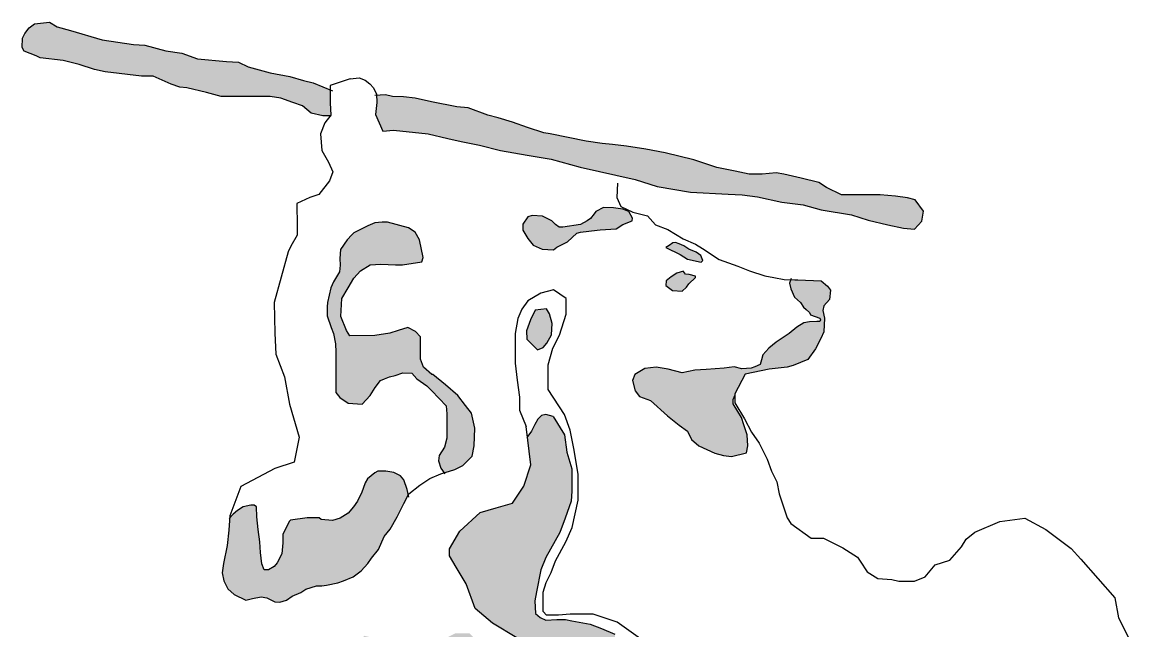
# Model space of a CAD drawing. Header units: millimetres. Extents: x 245 to 515, y 87 to 339.
# Drawn here: x 445.05 to 459.37, y 121.43 to 129.28 of the extents above; entities that cross this region are included whole.
import ezdxf

# ---------------------------------------------------------------- set-up
doc = ezdxf.new("R2010")
doc.units = ezdxf.units.MM
doc.layers.add('çziigi', color=10, linetype='Continuous')

msp = doc.modelspace()

# ---------------------------------------------------------------- hatches: boundary and pattern name
at = {"layer": 'çziigi'}
h = msp.add_hatch(color=1, dxfattribs=at)
h.dxf.hatch_style = 1
h.paths.add_polyline_path([(447.84, 128.766), (447.685, 128.775), (447.312, 128.807), (447.111, 128.88), (446.906, 128.912), (446.633, 128.985), (446.487, 128.994), (446.081, 129.053), (445.675, 129.172), (445.502, 129.222), (445.402, 129.281), (445.21, 129.258), (445.142, 129.208), (445.083, 129.135), (445.055, 129.076), (445.051, 128.953), (445.078, 128.907), (445.229, 128.848), (445.283, 128.821), (445.58, 128.789), (445.785, 128.734), (445.985, 128.671), (446.122, 128.643), (446.592, 128.584), (446.742, 128.584), (446.974, 128.484), (447.084, 128.443), (447.175, 128.434), (447.43, 128.375), (447.617, 128.324), (447.727, 128.324), (448.064, 128.324), (448.251, 128.324), (448.387, 128.302), (448.542, 128.247), (448.666, 128.201), (448.779, 128.106), (448.93, 128.074), (449.03, 128.074), (449.035, 128.081), (449.023, 128.243), (449.023, 128.41), (448.807, 128.498), (448.679, 128.529), (448.506, 128.579), (448.251, 128.63), (447.968, 128.707)])
h.paths.add_polyline_path([(450.806, 128.178), (450.66, 128.191), (450.332, 128.255), (450.122, 128.301), (449.972, 128.319), (449.831, 128.323), (449.739, 128.346), (449.624, 128.339), (449.627, 128.247), (449.61, 128.092), (449.705, 127.878), (449.842, 127.887), (450.289, 127.842), (450.544, 127.782), (450.713, 127.741), (450.95, 127.696), (451.223, 127.628), (451.565, 127.568), (451.875, 127.514), (452.126, 127.445), (452.249, 127.413), (452.958, 127.253), (453.245, 127.162), (453.673, 127.089), (454.161, 127.062), (454.339, 127.053), (454.539, 127.03), (454.854, 126.962), (455.127, 126.925), (455.36, 126.861), (455.752, 126.798), (455.966, 126.729), (456.221, 126.67), (456.422, 126.625), (456.563, 126.611), (456.659, 126.716), (456.682, 126.843), (456.572, 126.989), (456.472, 127.016), (456.317, 127.039), (456.121, 127.053), (455.87, 127.053), (455.624, 127.057), (455.428, 127.148), (455.328, 127.212), (455.1, 127.271), (454.877, 127.321), (454.781, 127.34), (454.599, 127.321), (454.43, 127.321), (454.252, 127.362), (454.015, 127.408), (453.719, 127.508), (453.345, 127.595), (453.099, 127.645), (452.848, 127.681), (452.666, 127.704), (452.534, 127.718), (452.329, 127.745), (451.864, 127.841), (451.782, 127.854), (451.572, 127.923), (451.376, 127.991), (451.194, 128.046), (451.061, 128.082)])
h = msp.add_hatch(color=1, dxfattribs=at)
h.dxf.hatch_style = 1
h.paths.add_polyline_path([(452.468, 126.598), (452.508, 126.604), (452.713, 126.615), (452.8, 126.674), (452.92, 126.718), (452.926, 126.756), (452.879, 126.84), (452.8, 126.872), (452.681, 126.887), (452.552, 126.89), (452.453, 126.84), (452.43, 126.811), (452.383, 126.75), (452.339, 126.721), (452.254, 126.671), (452.027, 126.636), (451.98, 126.636), (451.93, 126.671), (451.883, 126.718), (451.764, 126.779), (451.629, 126.788), (451.577, 126.77), (451.512, 126.677), (451.51, 126.601), (451.577, 126.493), (451.644, 126.408), (451.761, 126.353), (451.907, 126.344), (451.951, 126.379), (452.088, 126.449), (452.208, 126.56), (452.254, 126.575)])
h.paths.add_polyline_path([(453.809, 126.272), (453.746, 126.317), (453.653, 126.353), (453.587, 126.398), (453.527, 126.424), (453.482, 126.439), (453.444, 126.436), (453.399, 126.401), (453.357, 126.377), (453.539, 126.287), (453.635, 126.224), (453.812, 126.185), (453.833, 126.209)])
h.paths.add_polyline_path([(453.653, 125.907), (453.739, 125.99), (453.739, 126.008), (453.656, 126.028), (453.609, 126.034), (453.579, 126.071), (453.497, 126.046), (453.423, 125.996), (453.361, 125.946), (453.355, 125.884), (453.441, 125.822), (453.568, 125.813), (453.624, 125.866)])
h.paths.add_polyline_path([(454.225, 124.415), (454.244, 124.461), (454.244, 124.489), (454.381, 124.742), (454.691, 124.807), (454.921, 124.833), (455, 124.853), (455.19, 124.932), (455.289, 125.07), (455.355, 125.201), (455.394, 125.287), (455.401, 125.464), (455.381, 125.563), (455.394, 125.622), (455.467, 125.707), (455.48, 125.826), (455.44, 125.878), (455.361, 125.944), (455.059, 125.957), (455.019, 125.957), (454.966, 125.96), (454.951, 125.916), (454.969, 125.844), (455.014, 125.735), (455.093, 125.665), (455.132, 125.605), (455.166, 125.575), (455.208, 125.538), (455.223, 125.508), (455.344, 125.463), (455.353, 125.445), (455.341, 125.42), (455.305, 125.42), (455.208, 125.417), (455.138, 125.405), (455.048, 125.348), (454.948, 125.269), (454.778, 125.154), (454.685, 125.079), (454.609, 124.991), (454.591, 124.928), (454.573, 124.867), (454.506, 124.837), (454.455, 124.819), (454.337, 124.81), (454.237, 124.837), (454.11, 124.819), (453.877, 124.801), (453.729, 124.792), (453.568, 124.761), (453.387, 124.807), (453.229, 124.831), (453.084, 124.816), (452.954, 124.737), (452.924, 124.659), (452.96, 124.526), (453.015, 124.453), (453.16, 124.405), (453.378, 124.207), (453.529, 124.086), (453.635, 124.007), (453.689, 123.898), (453.783, 123.817), (453.986, 123.723), (454.098, 123.693), (454.204, 123.681), (454.397, 123.726), (454.415, 123.82), (454.406, 123.962), (454.361, 124.089), (454.334, 124.185), (454.225, 124.358)])
h = msp.add_hatch(color=1, dxfattribs=at)
h.dxf.hatch_style = 1
h.paths.add_polyline_path([(450.891, 124.048), (450.85, 124.24), (450.772, 124.338), (450.674, 124.469), (450.514, 124.603), (450.351, 124.739), (450.338, 124.739), (450.228, 124.833), (450.191, 124.936), (450.191, 125.026), (450.191, 125.222), (450.126, 125.292), (450.028, 125.346), (449.901, 125.305), (449.794, 125.272), (449.602, 125.243), (449.279, 125.235), (449.234, 125.305), (449.161, 125.485), (449.173, 125.717), (449.255, 125.856), (449.328, 125.979), (449.414, 126.073), (449.541, 126.151), (449.68, 126.163), (449.868, 126.151), (449.958, 126.151), (450.208, 126.192), (450.224, 126.245), (450.179, 126.474), (450.122, 126.572), (450.036, 126.629), (449.766, 126.702), (449.696, 126.702), (449.602, 126.694), (449.512, 126.657), (449.332, 126.563), (449.304, 126.539), (449.242, 126.474), (449.156, 126.351), (449.148, 126.232), (449.152, 126.147), (449.144, 126.061), (449.066, 125.934), (449.034, 125.856), (448.989, 125.668), (448.985, 125.611), (448.985, 125.493), (449.038, 125.346), (449.066, 125.268), (449.095, 125.133), (449.099, 125.027), (449.099, 124.912), (449.099, 124.741), (449.099, 124.618), (449.099, 124.508), (449.148, 124.442), (449.255, 124.369), (449.439, 124.357), (449.541, 124.467), (449.606, 124.569), (449.676, 124.659), (449.725, 124.684), (449.79, 124.708), (449.864, 124.724), (449.962, 124.761), (450.077, 124.757), (450.142, 124.684), (450.273, 124.594), (450.334, 124.532), (450.432, 124.43), (450.523, 124.334), (450.531, 124.232), (450.531, 124.106), (450.531, 123.918), (450.498, 123.803), (450.433, 123.693), (450.424, 123.627), (450.453, 123.529), (450.492, 123.471), (450.633, 123.515), (450.735, 123.564), (450.858, 123.683), (450.882, 123.818)])
h.paths.add_polyline_path([(451.989, 122.7), (452.056, 122.884), (452.133, 123.103), (452.141, 123.232), (452.141, 123.523), (452.079, 123.737), (452.048, 123.961), (451.9, 124.198), (451.809, 124.224), (451.753, 124.209), (451.702, 124.164), (451.665, 124.092), (451.621, 124.009), (451.57, 123.936), (451.613, 123.575), (451.523, 123.3), (451.379, 123.079), (451.167, 123.018), (450.962, 122.959), (450.697, 122.718), (450.566, 122.492), (450.566, 122.398), (450.65, 122.255), (450.778, 122.038), (450.895, 121.721), (451.121, 121.532), (451.432, 121.343), (451.508, 121.156), (451.371, 121.056), (451.116, 121.094), (451.009, 121.207), (450.822, 121.402), (450.644, 121.402), (450.417, 121.289), (450.129, 121.241), (449.834, 121.283), (449.463, 121.369), (449.29, 121.149), (449.29, 120.781), (449.286, 120.779), (449.329, 120.673), (449.369, 120.628), (449.398, 120.62), (449.404, 120.624), (449.646, 120.697), (449.916, 120.735), (450.163, 120.713), (450.39, 120.63), (450.693, 120.518), (451.173, 120.34), (451.426, 120.247), (451.64, 120.091), (451.958, 119.988), (452.24, 120.032), (452.419, 120.003), (452.576, 119.935), (452.686, 119.888), (452.824, 119.888), (452.892, 119.941), (452.892, 120.083), (452.807, 120.258), (452.64, 120.406), (452.379, 120.494), (452.207, 120.612), (451.985, 120.733), (451.894, 120.877), (451.912, 120.989), (451.949, 121.055), (452.115, 121.087), (452.495, 121.087), (452.595, 121.087), (452.678, 121.215), (452.709, 121.291), (452.696, 121.389), (452.526, 121.465), (452.378, 121.519), (452.141, 121.563), (452.061, 121.577), (451.949, 121.577), (451.806, 121.572), (451.734, 121.604), (451.676, 121.657), (451.667, 121.818), (451.685, 121.934), (451.743, 122.22), (451.806, 122.377)])
h.paths.add_polyline_path([(451.89, 125.396), (451.855, 125.52), (451.815, 125.587), (451.669, 125.569), (451.611, 125.445), (451.558, 125.303), (451.562, 125.192), (451.7, 125.055), (451.771, 125.086), (451.82, 125.143), (451.882, 125.25)])
h = msp.add_hatch(color=1, dxfattribs=at)
h.dxf.hatch_style = 1
h.paths.add_polyline_path([(449.647, 122.48), (449.72, 122.648), (449.798, 122.742), (449.888, 122.902), (449.974, 123.074), (450.033, 123.188), (450.019, 123.255), (449.974, 123.381), (449.934, 123.43), (449.848, 123.475), (449.741, 123.492), (449.639, 123.492), (449.602, 123.471), (449.508, 123.393), (449.475, 123.34), (449.43, 123.21), (449.406, 123.169), (449.377, 123.103), (449.324, 123.03), (449.255, 122.948), (449.152, 122.887), (449.054, 122.854), (448.907, 122.87), (448.882, 122.891), (448.727, 122.891), (448.514, 122.862), (448.494, 122.842), (448.416, 122.674), (448.416, 122.629), (448.412, 122.568), (448.399, 122.424), (448.342, 122.309), (448.301, 122.264), (448.228, 122.219), (448.174, 122.219), (448.142, 122.297), (448.125, 122.444), (448.117, 122.579), (448.097, 122.738), (448.08, 122.902), (448.076, 123.033), (448.044, 123.053), (447.999, 123.053), (447.9, 123.033), (447.831, 122.984), (447.774, 122.939), (447.727, 122.888), (447.718, 122.73), (447.697, 122.533), (447.647, 122.3), (447.631, 122.182), (447.651, 122.076), (447.704, 121.973), (447.786, 121.9), (447.937, 121.83), (448.023, 121.851), (448.134, 121.871), (448.207, 121.859), (448.309, 121.806), (448.375, 121.802), (448.461, 121.83), (448.534, 121.879), (448.645, 121.929), (448.71, 121.969), (448.849, 122.014), (448.919, 122.014), (448.976, 122.023), (449.123, 122.051), (449.197, 122.076), (449.32, 122.129), (449.426, 122.206), (449.512, 122.3), (449.557, 122.37)])

# ---------------------------------------------------------------- linework, layer by layer
for p, q in [((445.083, 129.135), (445.142, 129.208)), ((445.142, 129.208), (445.21, 129.258)), ((445.21, 129.258), (445.402, 129.281)), ((445.402, 129.281), (445.502, 129.222)), ((445.502, 129.222), (445.675, 129.172)), ((445.675, 129.172), (446.081, 129.053)), ((445.051, 128.953), (445.055, 129.076)), ((445.055, 129.076), (445.083, 129.135)), ((446.081, 129.053), (446.487, 128.994)), ((445.078, 128.907), (445.051, 128.953)), ((445.229, 128.848), (445.078, 128.907)), ((446.487, 128.994), (446.633, 128.985)), ((446.633, 128.985), (446.906, 128.912)), ((446.906, 128.912), (447.111, 128.88)), ((447.111, 128.88), (447.312, 128.807)), ((445.283, 128.821), (445.229, 128.848)), ((445.58, 128.789), (445.283, 128.821)), ((445.785, 128.734), (445.58, 128.789)), ((445.985, 128.671), (445.785, 128.734)), ((447.312, 128.807), (447.685, 128.775)), ((447.685, 128.775), (447.84, 128.766)), ((447.84, 128.766), (447.968, 128.707)), ((446.122, 128.643), (445.985, 128.671)), ((446.592, 128.584), (446.122, 128.643)), ((446.742, 128.584), (446.592, 128.584)), ((446.974, 128.484), (446.742, 128.584)), ((447.968, 128.707), (448.251, 128.63)), ((448.251, 128.63), (448.506, 128.579)), ((448.506, 128.579), (448.679, 128.529)), ((447.084, 128.443), (446.974, 128.484)), ((447.175, 128.434), (447.084, 128.443)), ((447.43, 128.375), (447.175, 128.434)), ((448.679, 128.529), (448.807, 128.498)), ((448.807, 128.498), (449.053, 128.397)), ((449.165, 128.51), (449.023, 128.463)), ((449.023, 128.463), (449.023, 128.243)), ((449.282, 128.549), (449.165, 128.51)), ((449.282, 128.549), (449.399, 128.565)), ((449.399, 128.565), (449.477, 128.532)), ((449.477, 128.532), (449.538, 128.488)), ((449.538, 128.488), (449.584, 128.436)), ((449.584, 128.436), (449.624, 128.354)), ((447.617, 128.324), (447.43, 128.375)), ((447.727, 128.324), (447.617, 128.324)), ((448.064, 128.324), (447.727, 128.324)), ((448.251, 128.324), (448.064, 128.324)), ((448.387, 128.302), (448.251, 128.324)), ((448.542, 128.247), (448.387, 128.302)), ((449.739, 128.346), (449.603, 128.337)), ((449.624, 128.354), (449.627, 128.247)), ((449.831, 128.323), (449.739, 128.346)), ((449.972, 128.319), (449.831, 128.323)), ((450.122, 128.301), (449.972, 128.319)), ((450.332, 128.255), (450.122, 128.301)), ((448.666, 128.201), (448.542, 128.247)), ((448.779, 128.106), (448.666, 128.201)), ((449.023, 128.243), (449.035, 128.081)), ((449.627, 128.247), (449.61, 128.092)), ((450.66, 128.191), (450.332, 128.255)), ((450.806, 128.178), (450.66, 128.191)), ((451.061, 128.082), (450.806, 128.178)), ((448.93, 128.074), (448.779, 128.106)), ((449.039, 128.074), (448.93, 128.074)), ((449.035, 128.081), (448.957, 127.983)), ((449.61, 128.092), (449.705, 127.878)), ((451.194, 128.046), (451.061, 128.082)), ((451.376, 127.991), (451.194, 128.046)), ((448.957, 127.983), (448.899, 127.84)), ((449.705, 127.878), (449.842, 127.887)), ((449.842, 127.887), (450.289, 127.842)), ((451.572, 127.923), (451.376, 127.991)), ((451.782, 127.854), (451.572, 127.923)), ((448.899, 127.84), (448.918, 127.626)), ((450.289, 127.842), (450.544, 127.782)), ((450.544, 127.782), (450.713, 127.741)), ((450.713, 127.741), (450.95, 127.696)), ((451.864, 127.841), (451.782, 127.854)), ((452.329, 127.745), (451.864, 127.841)), ((452.534, 127.718), (452.329, 127.745)), ((452.666, 127.704), (452.534, 127.718)), ((448.918, 127.626), (449.003, 127.476)), ((450.95, 127.696), (451.223, 127.628)), ((451.223, 127.628), (451.565, 127.568)), ((451.565, 127.568), (451.875, 127.514)), ((452.848, 127.681), (452.666, 127.704)), ((453.099, 127.645), (452.848, 127.681)), ((453.345, 127.595), (453.099, 127.645)), ((453.719, 127.508), (453.345, 127.595)), ((449.003, 127.476), (449.061, 127.353)), ((451.875, 127.514), (452.126, 127.445)), ((452.126, 127.445), (452.249, 127.413)), ((454.015, 127.408), (453.719, 127.508)), ((449.061, 127.353), (449.016, 127.236)), ((452.249, 127.413), (452.958, 127.253)), ((454.252, 127.362), (454.015, 127.408)), ((454.43, 127.321), (454.252, 127.362)), ((454.599, 127.321), (454.43, 127.321)), ((454.781, 127.34), (454.599, 127.321)), ((454.877, 127.321), (454.781, 127.34)), ((455.1, 127.271), (454.877, 127.321)), ((449.016, 127.236), (448.879, 127.06)), ((452.731, 127.206), (452.724, 127.022)), ((452.958, 127.253), (453.245, 127.162)), ((453.245, 127.162), (453.673, 127.089)), ((455.328, 127.212), (455.1, 127.271)), ((455.428, 127.148), (455.328, 127.212)), ((455.624, 127.057), (455.428, 127.148)), ((448.762, 127.021), (448.593, 126.943)), ((448.879, 127.06), (448.762, 127.021)), ((452.724, 127.022), (452.777, 126.903)), ((453.673, 127.089), (454.161, 127.062)), ((454.161, 127.062), (454.339, 127.053)), ((454.339, 127.053), (454.539, 127.03)), ((454.539, 127.03), (454.854, 126.962)), ((455.87, 127.053), (455.624, 127.057)), ((456.121, 127.053), (455.87, 127.053)), ((456.317, 127.039), (456.121, 127.053)), ((456.472, 127.016), (456.317, 127.039)), ((456.572, 126.989), (456.472, 127.016)), ((448.593, 126.943), (448.593, 126.904)), ((448.593, 126.904), (448.599, 126.69)), ((452.552, 126.89), (452.453, 126.84)), ((452.681, 126.887), (452.552, 126.89)), ((452.8, 126.872), (452.681, 126.887)), ((452.777, 126.903), (452.928, 126.831)), ((452.879, 126.84), (452.8, 126.872)), ((454.854, 126.962), (455.127, 126.925)), ((455.127, 126.925), (455.36, 126.861)), ((455.36, 126.861), (455.752, 126.798)), ((456.682, 126.843), (456.572, 126.989)), ((451.577, 126.77), (451.512, 126.677)), ((451.629, 126.788), (451.577, 126.77)), ((451.764, 126.779), (451.629, 126.788)), ((451.883, 126.718), (451.764, 126.779)), ((451.93, 126.671), (451.883, 126.718)), ((452.339, 126.721), (452.254, 126.671)), ((452.383, 126.75), (452.339, 126.721)), ((452.43, 126.811), (452.383, 126.75)), ((452.453, 126.84), (452.43, 126.811)), ((452.8, 126.674), (452.92, 126.718)), ((452.926, 126.756), (452.879, 126.84)), ((452.92, 126.718), (452.926, 126.756)), ((452.928, 126.831), (453.119, 126.785)), ((453.119, 126.785), (453.224, 126.667)), ((455.752, 126.798), (455.966, 126.729)), ((455.966, 126.729), (456.221, 126.67)), ((456.563, 126.611), (456.659, 126.716)), ((456.659, 126.716), (456.682, 126.843)), ((448.599, 126.69), (448.599, 126.534)), ((449.512, 126.657), (449.332, 126.563)), ((449.602, 126.694), (449.512, 126.657)), ((449.696, 126.702), (449.602, 126.694)), ((449.766, 126.702), (449.696, 126.702)), ((450.036, 126.629), (449.766, 126.702)), ((450.122, 126.572), (450.036, 126.629)), ((450.179, 126.474), (450.122, 126.572)), ((451.512, 126.677), (451.51, 126.601)), ((451.51, 126.601), (451.577, 126.493)), ((451.98, 126.636), (451.93, 126.671)), ((452.027, 126.636), (451.98, 126.636)), ((452.254, 126.671), (452.027, 126.636)), ((452.208, 126.56), (452.254, 126.575)), ((452.254, 126.575), (452.468, 126.598)), ((452.468, 126.598), (452.508, 126.604)), ((452.508, 126.604), (452.713, 126.615)), ((452.713, 126.615), (452.8, 126.674)), ((453.224, 126.667), (453.382, 126.608)), ((453.382, 126.608), (453.579, 126.489)), ((456.221, 126.67), (456.422, 126.625)), ((456.422, 126.625), (456.563, 126.611)), ((448.599, 126.534), (448.515, 126.391)), ((449.242, 126.474), (449.156, 126.351)), ((449.304, 126.539), (449.242, 126.474)), ((449.332, 126.563), (449.304, 126.539)), ((450.224, 126.245), (450.179, 126.474)), ((451.577, 126.493), (451.644, 126.408)), ((451.951, 126.379), (452.088, 126.449)), ((452.088, 126.449), (452.208, 126.56)), ((453.444, 126.436), (453.399, 126.401)), ((453.482, 126.439), (453.444, 126.436)), ((453.527, 126.424), (453.482, 126.439)), ((453.587, 126.398), (453.527, 126.424)), ((453.579, 126.489), (453.737, 126.417)), ((448.482, 126.319), (448.301, 125.665)), ((448.515, 126.391), (448.482, 126.319)), ((449.156, 126.351), (449.148, 126.232)), ((451.644, 126.408), (451.761, 126.353)), ((451.761, 126.353), (451.907, 126.344)), ((451.907, 126.344), (451.951, 126.379)), ((453.399, 126.401), (453.357, 126.377)), ((453.357, 126.377), (453.539, 126.287)), ((453.539, 126.287), (453.635, 126.224)), ((453.653, 126.353), (453.587, 126.398)), ((453.746, 126.317), (453.653, 126.353)), ((453.737, 126.417), (453.829, 126.365)), ((453.809, 126.272), (453.746, 126.317)), ((453.829, 126.365), (454.046, 126.22)), ((449.152, 126.147), (449.144, 126.061)), ((449.148, 126.232), (449.152, 126.147)), ((449.414, 126.073), (449.541, 126.151)), ((449.541, 126.151), (449.68, 126.163)), ((449.68, 126.163), (449.868, 126.151)), ((449.868, 126.151), (449.958, 126.151)), ((449.958, 126.151), (450.208, 126.192)), ((450.208, 126.192), (450.224, 126.245)), ((453.635, 126.224), (453.812, 126.185)), ((453.833, 126.209), (453.809, 126.272)), ((453.812, 126.185), (453.833, 126.209)), ((454.046, 126.22), (454.283, 126.135)), ((449.144, 126.061), (449.066, 125.934)), ((449.328, 125.979), (449.414, 126.073)), ((453.423, 125.996), (453.361, 125.946)), ((453.497, 126.046), (453.423, 125.996)), ((453.582, 126.072), (453.497, 126.046)), ((453.582, 126.067), (453.581, 126.073)), ((453.609, 126.034), (453.582, 126.067)), ((453.656, 126.028), (453.609, 126.034)), ((453.739, 126.008), (453.656, 126.028)), ((453.739, 125.99), (453.739, 126.008)), ((454.283, 126.135), (454.434, 126.075)), ((454.434, 126.075), (454.631, 126.01)), ((454.631, 126.01), (454.75, 125.99)), ((449.034, 125.856), (448.989, 125.668)), ((449.066, 125.934), (449.034, 125.856)), ((449.173, 125.717), (449.255, 125.856)), ((449.255, 125.856), (449.328, 125.979)), ((453.361, 125.946), (453.355, 125.884)), ((453.355, 125.884), (453.441, 125.822)), ((453.568, 125.813), (453.624, 125.866)), ((453.624, 125.866), (453.653, 125.907)), ((453.653, 125.907), (453.739, 125.99)), ((454.75, 125.99), (454.881, 125.964)), ((454.881, 125.964), (455.019, 125.957)), ((454.972, 125.977), (454.951, 125.916)), ((454.951, 125.916), (454.969, 125.844)), ((455.019, 125.957), (455.059, 125.957)), ((455.059, 125.957), (455.361, 125.944)), ((455.361, 125.944), (455.44, 125.878)), ((455.44, 125.878), (455.48, 125.826)), ((449.161, 125.485), (449.173, 125.717)), ((451.744, 125.789), (451.574, 125.69)), ((451.908, 125.829), (451.744, 125.789)), ((452.07, 125.719), (451.908, 125.829)), ((452.07, 125.517), (452.07, 125.719)), ((453.441, 125.822), (453.568, 125.813)), ((454.969, 125.844), (455.014, 125.735)), ((455.014, 125.735), (455.093, 125.665)), ((455.467, 125.707), (455.394, 125.622)), ((455.48, 125.826), (455.467, 125.707)), ((448.301, 125.665), (448.311, 125.27)), ((448.989, 125.668), (448.985, 125.611)), ((448.985, 125.611), (448.985, 125.493)), ((451.497, 125.58), (451.446, 125.461)), ((451.574, 125.69), (451.497, 125.58)), ((451.669, 125.569), (451.611, 125.445)), ((451.815, 125.587), (451.669, 125.569)), ((451.855, 125.52), (451.815, 125.587)), ((455.093, 125.665), (455.132, 125.605)), ((455.132, 125.605), (455.166, 125.575)), ((455.166, 125.575), (455.208, 125.538)), ((455.394, 125.622), (455.381, 125.563)), ((448.985, 125.493), (449.038, 125.346)), ((449.234, 125.305), (449.161, 125.485)), ((451.446, 125.461), (451.412, 125.268)), ((451.611, 125.445), (451.558, 125.303)), ((451.89, 125.396), (451.855, 125.52)), ((451.983, 125.247), (452.07, 125.517)), ((455.208, 125.538), (455.223, 125.508)), ((455.223, 125.508), (455.344, 125.463)), ((455.353, 125.445), (455.341, 125.42)), ((455.344, 125.463), (455.353, 125.445)), ((455.381, 125.563), (455.401, 125.464)), ((455.401, 125.464), (455.394, 125.287)), ((449.038, 125.346), (449.066, 125.268)), ((449.279, 125.235), (449.234, 125.305)), ((449.901, 125.305), (449.794, 125.272)), ((450.028, 125.346), (449.901, 125.305)), ((450.126, 125.292), (450.028, 125.346)), ((450.191, 125.222), (450.126, 125.292)), ((451.558, 125.303), (451.562, 125.192)), ((451.882, 125.25), (451.89, 125.396)), ((455.048, 125.348), (454.948, 125.269)), ((455.138, 125.405), (455.048, 125.348)), ((455.208, 125.417), (455.138, 125.405)), ((455.305, 125.42), (455.208, 125.417)), ((455.341, 125.42), (455.305, 125.42)), ((455.394, 125.287), (455.355, 125.201)), ((448.311, 125.27), (448.322, 125)), ((449.066, 125.268), (449.095, 125.133)), ((449.602, 125.243), (449.279, 125.235)), ((449.794, 125.272), (449.602, 125.243)), ((450.191, 125.026), (450.191, 125.222)), ((451.412, 125.268), (451.412, 125.059)), ((451.562, 125.192), (451.7, 125.055)), ((451.771, 125.086), (451.82, 125.143)), ((451.82, 125.143), (451.882, 125.25)), ((451.896, 125.076), (451.983, 125.247)), ((454.778, 125.154), (454.685, 125.079)), ((454.948, 125.269), (454.778, 125.154)), ((455.355, 125.201), (455.289, 125.07)), ((448.322, 125), (448.436, 124.709)), ((449.095, 125.133), (449.099, 125.027)), ((449.099, 125.027), (449.099, 124.912)), ((450.191, 124.936), (450.191, 125.026)), ((451.412, 125.059), (451.412, 124.886)), ((451.7, 125.055), (451.771, 125.086)), ((451.839, 124.863), (451.896, 125.076)), ((454.609, 124.991), (454.591, 124.928)), ((454.685, 125.079), (454.609, 124.991)), ((455.289, 125.07), (455.19, 124.932)), ((449.099, 124.912), (449.099, 124.741)), ((450.228, 124.833), (450.191, 124.936)), ((451.412, 124.886), (451.439, 124.666)), ((451.839, 124.545), (451.839, 124.863)), ((454.573, 124.867), (454.506, 124.837)), ((454.591, 124.928), (454.573, 124.867)), ((455, 124.853), (454.921, 124.833)), ((455.19, 124.932), (455, 124.853)), ((448.436, 124.709), (448.499, 124.355)), ((449.099, 124.741), (449.099, 124.618)), ((449.725, 124.684), (449.79, 124.708)), ((449.79, 124.708), (449.864, 124.724)), ((449.864, 124.724), (449.962, 124.761)), ((449.962, 124.761), (450.077, 124.757)), ((450.077, 124.757), (450.142, 124.684)), ((450.338, 124.739), (450.228, 124.833)), ((450.351, 124.739), (450.338, 124.739)), ((450.514, 124.603), (450.351, 124.739)), ((452.954, 124.737), (452.924, 124.659)), ((453.084, 124.816), (452.954, 124.737)), ((453.229, 124.831), (453.084, 124.816)), ((453.387, 124.807), (453.229, 124.831)), ((453.568, 124.761), (453.387, 124.807)), ((453.729, 124.792), (453.568, 124.761)), ((453.877, 124.801), (453.729, 124.792)), ((454.11, 124.819), (453.877, 124.801)), ((454.237, 124.837), (454.11, 124.819)), ((454.337, 124.81), (454.237, 124.837)), ((454.381, 124.742), (454.244, 124.489)), ((454.455, 124.819), (454.337, 124.81)), ((454.691, 124.807), (454.381, 124.742)), ((454.506, 124.837), (454.455, 124.819)), ((454.921, 124.833), (454.691, 124.807)), ((449.099, 124.618), (449.099, 124.508)), ((449.541, 124.467), (449.606, 124.569)), ((449.606, 124.569), (449.676, 124.659)), ((449.676, 124.659), (449.725, 124.684)), ((450.142, 124.684), (450.273, 124.594)), ((450.273, 124.594), (450.334, 124.532)), ((450.674, 124.469), (450.514, 124.603)), ((451.439, 124.666), (451.466, 124.448)), ((452.924, 124.659), (452.96, 124.526)), ((449.099, 124.508), (449.148, 124.442)), ((449.148, 124.442), (449.255, 124.369)), ((449.439, 124.357), (449.541, 124.467)), ((450.334, 124.532), (450.432, 124.43)), ((450.432, 124.43), (450.523, 124.334)), ((450.772, 124.338), (450.674, 124.469)), ((451.466, 124.448), (451.466, 124.278)), ((452.049, 124.224), (451.839, 124.545)), ((452.96, 124.526), (453.015, 124.453)), ((453.015, 124.453), (453.16, 124.405)), ((454.225, 124.415), (454.246, 124.466)), ((454.244, 124.489), (454.244, 124.371)), ((448.499, 124.355), (448.623, 123.929)), ((449.255, 124.369), (449.439, 124.357)), ((450.523, 124.334), (450.531, 124.232)), ((450.85, 124.24), (450.772, 124.338)), ((451.466, 124.278), (451.554, 124.069)), ((453.16, 124.405), (453.378, 124.207)), ((454.225, 124.358), (454.225, 124.415)), ((454.334, 124.185), (454.225, 124.358)), ((454.244, 124.371), (454.369, 124.167)), ((450.531, 124.232), (450.531, 124.106)), ((450.891, 124.048), (450.85, 124.24)), ((451.702, 124.164), (451.665, 124.092)), ((451.753, 124.209), (451.702, 124.164)), ((451.809, 124.224), (451.753, 124.209)), ((451.9, 124.198), (451.809, 124.224)), ((451.9, 124.198), (452.048, 123.961)), ((452.121, 124.022), (452.049, 124.224)), ((453.378, 124.207), (453.529, 124.086)), ((454.361, 124.089), (454.334, 124.185)), ((454.369, 124.167), (454.461, 123.996)), ((450.531, 124.106), (450.531, 123.918)), ((450.882, 123.818), (450.891, 124.048)), ((451.613, 123.575), (451.554, 124.069)), ((451.621, 124.009), (451.563, 123.927)), ((451.665, 124.092), (451.621, 124.009)), ((452.17, 123.783), (452.121, 124.022)), ((453.529, 124.086), (453.635, 124.007)), ((453.635, 124.007), (453.689, 123.898)), ((454.406, 123.962), (454.361, 124.089)), ((454.461, 123.996), (454.559, 123.852)), ((448.623, 123.929), (448.561, 123.607)), ((450.531, 123.918), (450.498, 123.803)), ((452.048, 123.961), (452.079, 123.737)), ((453.689, 123.898), (453.783, 123.817)), ((454.415, 123.82), (454.406, 123.962)), ((454.559, 123.852), (454.664, 123.648)), ((450.498, 123.803), (450.433, 123.693)), ((450.858, 123.683), (450.882, 123.818)), ((452.079, 123.737), (452.141, 123.523)), ((452.225, 123.454), (452.17, 123.783)), ((453.783, 123.817), (453.986, 123.723)), ((453.986, 123.723), (454.098, 123.693)), ((454.204, 123.681), (454.397, 123.726)), ((454.397, 123.726), (454.415, 123.82)), ((448.561, 123.607), (448.311, 123.524)), ((450.433, 123.693), (450.424, 123.627)), ((450.424, 123.627), (450.453, 123.529)), ((450.633, 123.515), (450.735, 123.564)), ((450.735, 123.564), (450.858, 123.683)), ((451.523, 123.3), (451.613, 123.575)), ((454.098, 123.693), (454.204, 123.681)), ((454.664, 123.648), (454.717, 123.49)), ((448.311, 123.524), (447.874, 123.292)), ((449.602, 123.471), (449.508, 123.393)), ((449.639, 123.492), (449.602, 123.471)), ((449.741, 123.492), (449.639, 123.492)), ((449.848, 123.475), (449.741, 123.492)), ((449.934, 123.43), (449.848, 123.475)), ((449.974, 123.381), (449.934, 123.43)), ((450.31, 123.397), (450.453, 123.458)), ((450.453, 123.529), (450.502, 123.456)), ((450.453, 123.458), (450.633, 123.515)), ((452.141, 123.523), (452.141, 123.232)), ((452.225, 123.118), (452.225, 123.454)), ((454.717, 123.49), (454.789, 123.353)), ((447.874, 123.292), (447.728, 122.917)), ((449.475, 123.34), (449.43, 123.21)), ((449.508, 123.393), (449.475, 123.34)), ((450.019, 123.255), (449.974, 123.381)), ((450.04, 123.201), (450.183, 123.311)), ((450.183, 123.311), (450.31, 123.397)), ((451.379, 123.079), (451.523, 123.3)), ((454.789, 123.353), (454.816, 123.201)), ((449.406, 123.169), (449.377, 123.103)), ((449.43, 123.21), (449.406, 123.169)), ((449.974, 123.074), (450.04, 123.201)), ((450.04, 123.156), (450.019, 123.255)), ((452.141, 123.232), (452.133, 123.103)), ((454.816, 123.201), (454.922, 122.89)), ((447.9, 123.033), (447.831, 122.984)), ((447.999, 123.053), (447.9, 123.033)), ((448.044, 123.053), (447.999, 123.053)), ((448.076, 123.033), (448.044, 123.053)), ((448.08, 122.902), (448.076, 123.033)), ((449.324, 123.03), (449.255, 122.948)), ((449.377, 123.103), (449.324, 123.03)), ((449.888, 122.902), (449.974, 123.074)), ((450.962, 122.959), (451.167, 123.018)), ((451.167, 123.018), (451.379, 123.079)), ((452.133, 123.103), (452.056, 122.884)), ((452.148, 122.764), (452.225, 123.118)), ((447.728, 122.917), (447.718, 122.73)), ((447.774, 122.939), (447.721, 122.881)), ((447.831, 122.984), (447.774, 122.939)), ((448.097, 122.738), (448.08, 122.902)), ((448.514, 122.862), (448.494, 122.842)), ((448.727, 122.891), (448.514, 122.862)), ((448.882, 122.891), (448.727, 122.891)), ((448.907, 122.87), (448.882, 122.891)), ((449.054, 122.854), (448.907, 122.87)), ((449.152, 122.887), (449.054, 122.854)), ((449.255, 122.948), (449.152, 122.887)), ((449.798, 122.742), (449.888, 122.902)), ((450.697, 122.718), (450.962, 122.959)), ((452.056, 122.884), (451.989, 122.7)), ((454.922, 122.89), (454.968, 122.818)), ((457.342, 122.706), (457.664, 122.844)), ((457.664, 122.844), (457.986, 122.884)), ((457.986, 122.884), (458.257, 122.738)), ((447.718, 122.73), (447.697, 122.533)), ((448.117, 122.579), (448.097, 122.738)), ((448.494, 122.842), (448.416, 122.674)), ((449.72, 122.648), (449.798, 122.742)), ((450.566, 122.492), (450.697, 122.718)), ((451.989, 122.7), (451.806, 122.377)), ((452.064, 122.581), (452.148, 122.764)), ((454.968, 122.818), (455.231, 122.627)), ((457.23, 122.614), (457.342, 122.706)), ((458.257, 122.738), (458.586, 122.495)), ((448.125, 122.444), (448.117, 122.579)), ((448.412, 122.568), (448.399, 122.424)), ((448.416, 122.629), (448.412, 122.568)), ((448.416, 122.674), (448.416, 122.629)), ((449.647, 122.48), (449.72, 122.648)), ((451.933, 122.334), (452.064, 122.581)), ((455.231, 122.627), (455.388, 122.627)), ((455.388, 122.627), (455.638, 122.502)), ((457.171, 122.516), (457.23, 122.614)), ((447.697, 122.533), (447.647, 122.3)), ((448.142, 122.297), (448.125, 122.444)), ((448.399, 122.424), (448.342, 122.309)), ((449.557, 122.37), (449.647, 122.48)), ((450.566, 122.398), (450.566, 122.492)), ((455.638, 122.502), (455.829, 122.384)), ((457.019, 122.345), (457.171, 122.516)), ((458.586, 122.495), (458.711, 122.357)), ((447.647, 122.3), (447.631, 122.182)), ((448.174, 122.219), (448.142, 122.297)), ((448.342, 122.309), (448.301, 122.264)), ((449.426, 122.206), (449.512, 122.3)), ((449.512, 122.3), (449.557, 122.37)), ((450.65, 122.255), (450.566, 122.398)), ((451.806, 122.377), (451.743, 122.22)), ((451.875, 122.185), (451.933, 122.334)), ((455.829, 122.384), (455.862, 122.332)), ((455.862, 122.332), (455.954, 122.194)), ((456.704, 122.128), (456.829, 122.286)), ((456.829, 122.286), (457.019, 122.345)), ((458.711, 122.357), (459.151, 121.857)), ((447.631, 122.182), (447.651, 122.076)), ((448.228, 122.219), (448.174, 122.219)), ((448.301, 122.264), (448.228, 122.219)), ((449.197, 122.076), (449.32, 122.129)), ((449.32, 122.129), (449.426, 122.206)), ((450.778, 122.038), (450.65, 122.255)), ((451.743, 122.22), (451.685, 121.934)), ((451.812, 122.054), (451.875, 122.185)), ((455.954, 122.194), (456.092, 122.108)), ((456.566, 122.075), (456.704, 122.128)), ((447.651, 122.076), (447.704, 121.973)), ((448.71, 121.969), (448.849, 122.014)), ((448.849, 122.014), (448.919, 122.014)), ((448.919, 122.014), (448.976, 122.023)), ((448.976, 122.023), (449.123, 122.051)), ((449.123, 122.051), (449.197, 122.076)), ((450.895, 121.721), (450.778, 122.038)), ((451.774, 121.933), (451.812, 122.054)), ((456.092, 122.108), (456.27, 122.095)), ((456.27, 122.095), (456.362, 122.075)), ((456.362, 122.075), (456.566, 122.075)), ((447.704, 121.973), (447.786, 121.9)), ((447.786, 121.9), (447.937, 121.83)), ((447.937, 121.83), (448.023, 121.851)), ((448.023, 121.851), (448.134, 121.871)), ((448.134, 121.871), (448.207, 121.859)), ((448.207, 121.859), (448.309, 121.806)), ((448.461, 121.83), (448.534, 121.879)), ((448.534, 121.879), (448.645, 121.929)), ((448.645, 121.929), (448.71, 121.969)), ((451.685, 121.934), (451.667, 121.818)), ((451.774, 121.801), (451.774, 121.933)), ((459.151, 121.857), (459.197, 121.601)), ((448.309, 121.806), (448.375, 121.802)), ((448.375, 121.802), (448.461, 121.83)), ((451.121, 121.532), (450.895, 121.721)), ((451.667, 121.818), (451.676, 121.657)), ((451.774, 121.681), (451.774, 121.801)), ((451.676, 121.657), (451.734, 121.604)), ((451.734, 121.604), (451.806, 121.572)), ((451.814, 121.636), (451.774, 121.681)), ((451.806, 121.572), (451.949, 121.577)), ((451.969, 121.636), (451.814, 121.636)), ((451.949, 121.577), (452.061, 121.577)), ((452.122, 121.646), (451.969, 121.636)), ((452.061, 121.577), (452.141, 121.563)), ((452.417, 121.646), (452.122, 121.646)), ((452.141, 121.563), (452.378, 121.519)), ((452.727, 121.546), (452.417, 121.646)), ((459.197, 121.601), (459.368, 121.259)), ((451.432, 121.343), (451.121, 121.532)), ((452.378, 121.519), (452.526, 121.465)), ((452.526, 121.465), (452.696, 121.389)), ((453.091, 121.285), (452.727, 121.546))]:
    msp.add_line(p, q, dxfattribs=at)

doc.saveas('drawing.dxf')
